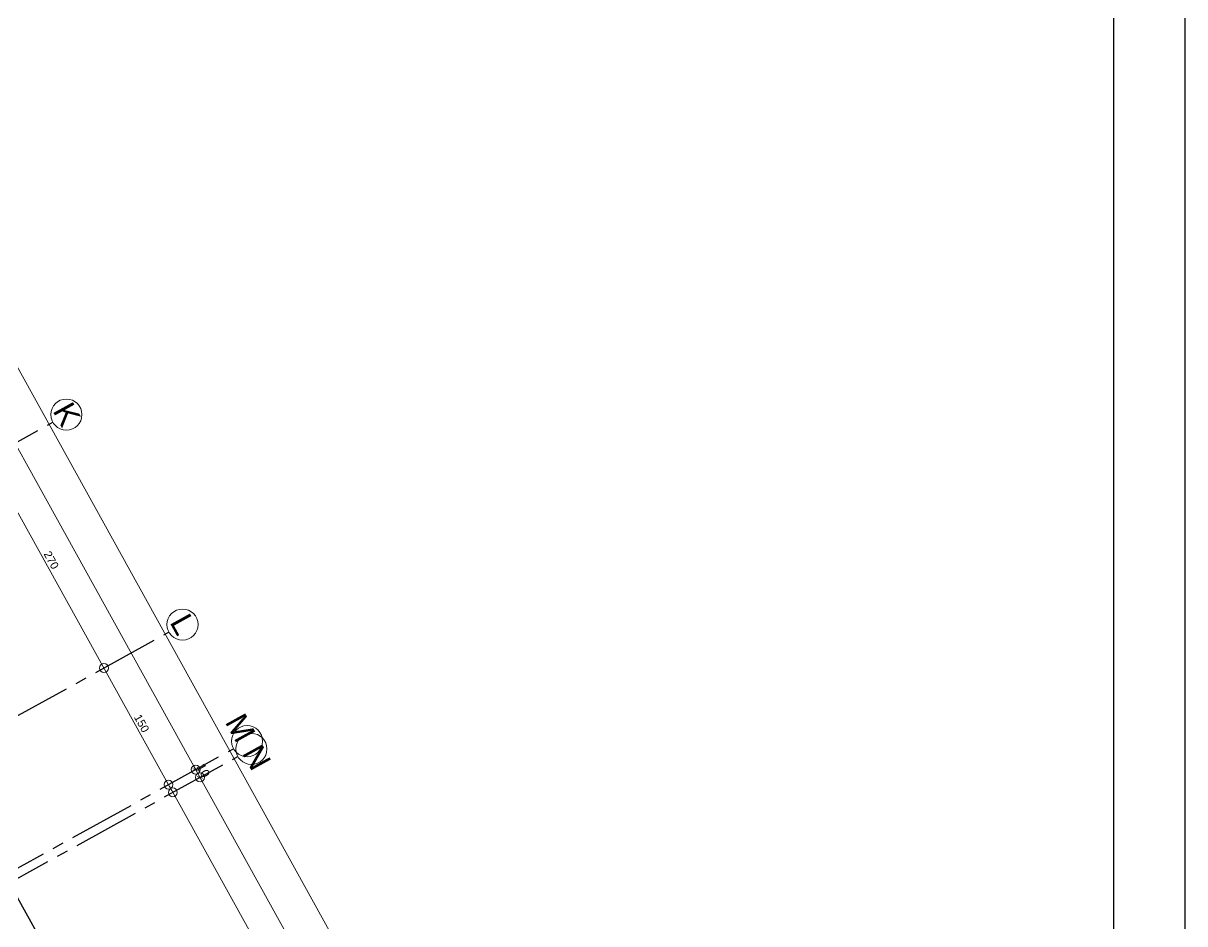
# Model space of a CAD drawing. Header units: millimetres. Extents: x 2232 to 85269, y -3593 to 5869.
# Drawn here: x 10793.9 to 11120.6, y 3711.7 to 3965 of the extents above; entities that cross this region are included whole.
import ezdxf

# ---------------------------------------------------------------- set-up
doc = ezdxf.new("R2010")
doc.units = ezdxf.units.MM
doc.linetypes.add('CENTER2', pattern=[112.5, 75, -12.5, 12.5, -12.5])
doc.linetypes.add('DASHDOT2', pattern=[12.7, 6.35, -3.175, 0, -3.175])
for name, color, linetype, lineweight in [('aks', 251, 'DASHDOT2', 35), ('sıva iç', 21, 'Continuous', 0), ('çerceve', 4, 'Continuous', 30), ('ÖLÇÜ İÇ', 7, 'Continuous', 9)]:
    doc.layers.add(name, color=color, linetype=linetype, lineweight=lineweight)
for name, color, linetype in [('GORUNUS', 125, 'Continuous'), ('Standart', 7, 'Continuous'), ('Ölçülendirme', 7, 'Continuous')]:
    doc.layers.add(name, color=color, linetype=linetype)
doc.styles.add('arial_1_18', font='arial.ttf', dxfattribs={"height": 0.2})
doc.styles.get("Standard").update_dxf_attribs({"font": 'arial.ttf'})
doc.dimstyles.new('zulay iç ölçü', dxfattribs={"dimtxt": 10, "dimasz": 5, "dimexe": 0.18, "dimexo": 0, "dimgap": 2, "dimtad": 3, "dimdec": 0, "dimzin": 0, "dimdsep": 46, "dimtxsty": 'Standard', "dimblk": 'ARCHTICK', "dimcen": 0.09, "dimse1": 1, "dimse2": 1, "dimadec": 0, "dimazin": 0, "dimtfac": 1, "dimtdec": 0, "dimtix": 1, "dimtofl": 0, "dimtmove": 0, "dimatfit": 3, "dimldrblk": 'ARCHTICK', "dimfxl": 1, "dimtolj": 1, "dimtzin": 0, "dimarcsym": 0})

# ---------------------------------------------------------------- blocks, each defined once
blk = doc.blocks.new('IDE242Entity1386')
at = {"layer": 'Ölçülendirme', "color": 1, "linetype": 'Continuous', "lineweight": 5}
for points in [[(-8, 2693), (3268, 2693)], [(-8, 2658), (3268, 2658)]]:
    blk.add_lwpolyline(points, dxfattribs=at)
for centre in [(3260, 2693), (3110, 2658), (3260, 2658)]:
    blk.add_circle(centre, 5, dxfattribs=at)
at = {"layer": 'Ölçülendirme', "color": 1, "linetype": 'Continuous', "lineweight": 5, "style": 'arial_1_18'}
for s, p in [('270', (2964.5, 2660.5)), ('150', (3174.5, 2660.5))]:
    blk.add_text(s, height=9, dxfattribs=at).set_placement(p)
blk = doc.blocks.new('IDE941Entity3926')
at = {"layer": 'Ölçülendirme', "color": 1, "linetype": 'Continuous', "lineweight": 5}
for points in [[(3262, 2723), (4738, 2723)], [(3262, 2688), (4738, 2688)]]:
    blk.add_lwpolyline(points, dxfattribs=at)
for centre in [(3270, 2723), (4730, 2723), (3270, 2688), (3730, 2688), (3775, 2688), (3880, 2688), (4205, 2688), (4580, 2688), (4730, 2688)]:
    blk.add_circle(centre, 5, dxfattribs=at)
at = {"layer": 'Ölçülendirme', "color": 1, "linetype": 'Continuous', "lineweight": 5, "style": 'arial_1_18'}
for s, p in [('1460', (3986, 2725.5)), ('460', (3489.5, 2690.5)), ('45', (3745.5, 2690.5)), ('105', (3817, 2690.5)), ('325', (4032, 2690.5)), ('375', (4382, 2690.5)), ('150', (4644.5, 2690.5))]:
    blk.add_text(s, height=9, dxfattribs=at).set_placement(p)
blk = doc.blocks.new('_ArchTick')
at = {"color": 0, "linetype": 'ByBlock', "const_width": 0.15}
blk.add_lwpolyline([(-0.5, -0.5), (0.5, 0.5)], dxfattribs=at)
blk = doc.blocks.new('*D2485')
at = {"layer": 'Defpoints', "color": 0, "transparency": 16777216}
for p in [(1236851.2, -408550.2), (1236851.2, -408550.2), (1241581.2, -408550.2)]:
    blk.add_point(p, dxfattribs=at)
at = {"layer": 'ÖLÇÜ İÇ', "color": 0, "lineweight": -2, "transparency": 16777216}
blk.add_line((1241581.2, -408550.2), (1236851.2, -408550.2), dxfattribs=at)
at = {"layer": 'ÖLÇÜ İÇ', "color": 0, "lineweight": -2, "transparency": 16777216, "xscale": 5, "yscale": 5, "zscale": 5, "rotation": 180}
blk.add_blockref('_ArchTick', (1236851.2, -408550.2), dxfattribs=at)
at = {"layer": 'ÖLÇÜ İÇ', "color": 0, "lineweight": -2, "transparency": 16777216, "xscale": 5, "yscale": 5, "zscale": 5}
blk.add_blockref('_ArchTick', (1241581.2, -408550.2), dxfattribs=at)
at = {"layer": 'ÖLÇÜ İÇ', "color": 0, "transparency": 16777216, "insert": (1239216.2, -408543.2), "char_height": 10, "attachment_point": 5}
blk.add_mtext('\\A1;4730', dxfattribs=at)
blk = doc.blocks.new('*D2565')
at = {"layer": 'Defpoints', "color": 0, "transparency": 16777216}
for p in [(1240111.2, -408593.9), (1240121.2, -408593.9), (1240121.2, -408593.9)]:
    blk.add_point(p, dxfattribs=at)
at = {"layer": 'ÖLÇÜ İÇ', "color": 0, "lineweight": -2, "transparency": 16777216}
for p, q in [((1240111.2, -408593.9), (1240106.2, -408593.9)), ((1240121.2, -408593.9), (1240126.2, -408593.9))]:
    blk.add_line(p, q, dxfattribs=at)
at = {"layer": 'ÖLÇÜ İÇ', "color": 0, "lineweight": -2, "transparency": 16777216, "xscale": 5, "yscale": 5, "zscale": 5}
blk.add_blockref('_ArchTick', (1240111.2, -408593.9), dxfattribs=at)
at = {"layer": 'ÖLÇÜ İÇ', "color": 0, "lineweight": -2, "transparency": 16777216, "xscale": 5, "yscale": 5, "zscale": 5, "rotation": 180}
blk.add_blockref('_ArchTick', (1240121.2, -408593.9), dxfattribs=at)
at = {"layer": 'ÖLÇÜ İÇ', "color": 0, "transparency": 16777216, "insert": (1240116.2, -408586.9), "char_height": 10, "attachment_point": 5}
blk.add_mtext('\\A1;10', dxfattribs=at)
blk = doc.blocks.new('TTRYRTY')
at = {"layer": 'aks', "color": 251, "linetype": 'CENTER2', "lineweight": -3}
for points in [[(1239691.2, -409089.5), (1239691.2, -408545.4)], [(1239961.2, -409089.5), (1239961.2, -408545.4)], [(1240111.2, -409089.5), (1240111.2, -408545.4)], [(1240121.2, -409089.5), (1240121.2, -408545.4)]]:
    blk.add_lwpolyline(points, dxfattribs=at)
at = {"layer": 'aks', "color": 30, "linetype": 'Continuous', "lineweight": 5}
for centre in [(1239691.2, -408527.9), (1239961.2, -408527.9), (1240111.2, -408527.9), (1240121.2, -408527.9)]:
    blk.add_circle(centre, 17.5, dxfattribs=at)
at = {"layer": 'GORUNUS', "lineweight": 30}
blk.add_lwpolyline([(1236821.2, -409089.5), (1237582.6, -408839.3), (1240849.8, -408839.3), (1241611.2, -409089.5)], dxfattribs=at)
at = {"layer": 'Standart'}
for name, p in [('IDE242Entity1386', (1236851.2, -411286.9)), ('IDE941Entity3926', (1236851.2, -411316.9))]:
    blk.add_blockref(name, p, dxfattribs=at)
at = {"layer": 'aks', "color": 1, "linetype": 'Continuous', "lineweight": 5, "style": 'arial_1_18'}
for s, p in [('K', (1239679.6, -408539.6)), ('L', (1239951.5, -408539.6)), ('M', (1240079.9, -408539.6)), ('N', (1240119.8, -408539.6))]:
    blk.add_text(s, height=25, dxfattribs=at).set_placement(p)
at = {"layer": 'ÖLÇÜ İÇ', "color": 1}
dim = blk.add_linear_dim(base=(1236851.2, -408550.2), p1=(1241581.2, -408550.2), p2=(1236851.2, -408550.2), dimstyle='zulay iç ölçü', dxfattribs=at)
dim.commit()
dim.dimension.update_dxf_attribs({"geometry": '*D2485', "text_midpoint": (1239216.2, -408543.2)})
at = {"layer": 'ÖLÇÜ İÇ'}
dim = blk.add_linear_dim(base=(1240121.2, -408593.9), p1=(1240111.2, -408593.9), p2=(1240121.2, -408593.9), dimstyle='zulay iç ölçü', dxfattribs=at)
dim.commit()
dim.dimension.update_dxf_attribs({"geometry": '*D2565', "text_midpoint": (1240116.2, -408586.9)})
blk = doc.blocks.new('GGGGG')
at = {"layer": 'sıva iç', "rotation": 298.9508757840127}
blk.add_blockref('TTRYRTY', (914553.9, 843877.3), dxfattribs=at)

msp = doc.modelspace()

# ---------------------------------------------------------------- linework, layer by layer
at = {"layer": 'çerceve'}
for points in [[(11120.55, 1368.75), (7226.46, 1368.75), (7226.46, 5868.75), (11120.55, 5868.75)], [(11100.55, 1389.19), (7246.46, 1388.75), (7246.46, 5851.25), (11100.55, 5851.25)]]:
    msp.add_lwpolyline(points, close=True, dxfattribs=at)

# ---------------------------------------------------------------- block references
at = {"layer": 'ÖLÇÜ İÇ', "xscale": 0.25, "yscale": 0.25, "zscale": 0.25}
msp.add_blockref('GGGGG', (-278484.47, 113516.85), dxfattribs=at)

doc.saveas('drawing.dxf')
